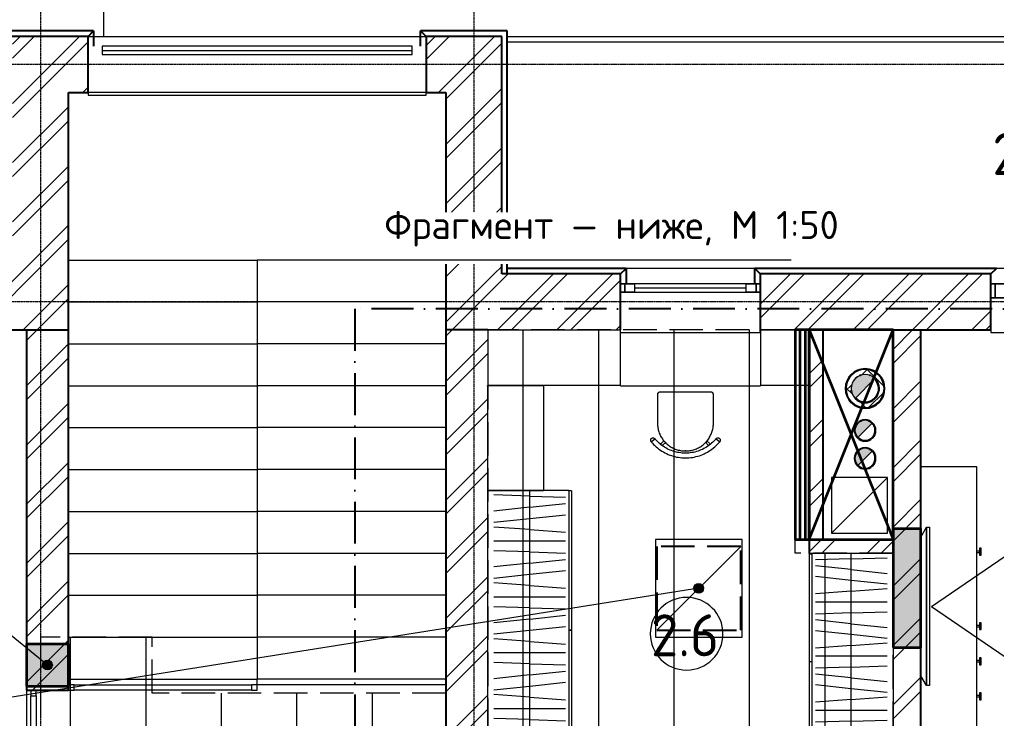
# Model space of a CAD drawing. Header units: millimetres. Extents: x -5016 to 63303, y -6019 to 98943.
# Drawn here: x 9350 to 16340, y 50818 to 55821 of the extents above; entities that cross this region are included whole.
import ezdxf
from ezdxf.enums import TextEntityAlignment as Align

# ---------------------------------------------------------------- set-up
doc = ezdxf.new("R2010")
doc.units = ezdxf.units.MM
for name, pattern in [('ОВ_ШП', [460, 300, -80, 0, -80]), ('ОВ_ШТРИХ', [330, 240, -90]), ('Осевая 12-2-2', [16, 12, -2, 0, -2])]:
    doc.linetypes.add(name, pattern=pattern)
for name, color, linetype, lineweight in [('A-AREA-IDEN', 8, 'Continuous', 13), ('A-COLS', 8, 'Continuous', 13), ('A-DETL-GENF', 9, 'Continuous', 13), ('A-FLOR', 9, 'Continuous', 13), ('A-GLAZ', 8, 'Continuous', 13), ('A-GLAZ-CWMG', 8, 'Continuous', 13), ('A-WALL', 8, 'Continuous', 13), ('A-WALL-PATT', 8, 'Continuous', 13), ('I-FURN', 9, 'Continuous', 13), ('M-EQPM', 9, 'Continuous', 13), ('S-GRID', 8, 'Continuous', 13), ('S-STRS', 9, 'Continuous', 13), ('АР_подложка', 8, 'Continuous', 13), ('ОВ_выноски', 7, 'Continuous', 18), ('ОВ_марки', 7, 'Continuous', 18), ('ТЗ_АР', 5, 'Continuous', 35), ('ТЗ_АР_зоны', 5, 'Continuous', 13), ('ТЗ_АР_марки', 7, 'Continuous', 18), ('ТЗ_контекст', 8, 'Continuous', 18)]:
    doc.layers.add(name, color=color, linetype=linetype, lineweight=lineweight)
doc.layers.add('A-DETL', color=9, linetype='Continuous', lineweight=13, true_color=0xc200a600)
doc.styles.add('GOST', font='isocpeur.ttf', dxfattribs={"width": 0.9})
doc.styles.add('GOST Common', font='GOST_Common.ttf', dxfattribs={"height": 300})
pattern_1 = [(45, (0, 0), (-212.132, 212.132), []), (45, (0, 100), (-212.132, 212.132), [])]

# ---------------------------------------------------------------- blocks, each defined once
blk = doc.blocks.new('INT 15 Тумба - INT 15 Тумба-1564459-Этаж 2 - Планировка')
at = {"layer": 'I-FURN'}
for p, q in [((-1000, 200), (-1000, -200)), ((1000, -200), (1000, 200)), ((-1000, -200), (1000, -200)), ((-648, -200), (-648, -221)), ((-645.5, -200), (-648, -200)), ((-647.8, -200), (-648, -200)), ((-638, -200), (-640.5, -200)), ((-638, -200), (-638.2, -200)), ((-638, -221), (-638, -200)), ((-397, -200), (-397, -221)), ((-394.5, -200), (-397, -200)), ((-396.8, -200), (-397, -200)), ((-387, -200), (-389.5, -200)), ((-387, -200), (-387.2, -200)), ((-387, -221), (-387, -200)), ((-146, -200), (-146, -221)), ((-143.5, -200), (-146, -200)), ((-145.8, -200), (-146, -200)), ((-136, -200), (-138.5, -200)), ((-136, -200), (-136.2, -200)), ((-136, -221), (-136, -200)), ((387, -200), (387, -221)), ((389.5, -200), (387, -200)), ((387.2, -200), (387, -200)), ((397, -200), (394.5, -200)), ((397, -200), (396.8, -200)), ((397, -221), (397, -200)), ((-618, -218), (-668, -218)), ((-668, -218), (-668, -230)), ((-668, -230), (-618, -230)), ((-618, -230), (-618, -218)), ((-367, -218), (-417, -218)), ((-417, -218), (-417, -230)), ((-417, -230), (-367, -230)), ((-367, -230), (-367, -218)), ((-116, -218), (-166, -218)), ((-166, -218), (-166, -230)), ((-166, -230), (-116, -230)), ((-116, -230), (-116, -218)), ((417, -218), (367, -218)), ((367, -218), (367, -230)), ((367, -230), (417, -230)), ((417, -230), (417, -218))]:
    blk.add_line(p, q, dxfattribs=at)
blk = doc.blocks.new('ТВ - Плоский экран1 - ТВ 60_ 3-1356783-Этаж 2 - Планировка')
at = {"layer": 'M-EQPM'}
for p, q in [((-570.5, 18.5), (-500.5, 58.5)), ((-570.5, -1.5), (-570.5, 18.5)), ((-570.5, 18.5), (562.6, 18.5)), ((562.6, 18.5), (-570.5, 18.5)), ((492.6, 58.5), (562.6, 18.5)), ((562.6, 18.5), (562.6, -1.5)), ((562.6, -1.5), (-570.5, -1.5)), ((-3.9, -16.5), (-441.8, -655.4)), ((-3.9, -16.5), (433.9, -655.4))]:
    blk.add_line(p, q, dxfattribs=at)
blk = doc.blocks.new('INT 18 Шкаф - INT 18 Шкаф-1564803-Этаж 2 - Планировка')
at = {"layer": 'A-DETL-GENF'}
for p, q in [((-960, 307), (-960, -207)), ((-880, 50), (-861.2, 307)), ((-827, 307), (-800, 50)), ((-720, 50), (-747, 307)), ((-640, 50), (-632.1, 307)), ((-560, 307), (-560, -207)), ((-480, 50), (-461.2, 307)), ((-427, 307), (-400, 50)), ((-320, 50), (-347, 307)), ((-240, 50), (-232.1, 307)), ((-160, 307), (-160, -207)), ((-80, 50), (-61.2, 307)), ((-27, 307), (0, 50)), ((80, 50), (53, 307)), ((160, 50), (167.9, 307)), ((240, 307), (240, -207)), ((320, 50), (338.8, 307)), ((373, 307), (400, 50)), ((480, 50), (453, 307)), ((560, 50), (567.9, 307)), ((640, 307), (640, -207)), ((720, 50), (738.8, 307)), ((773, 307), (800, 50)), ((880, 50), (853, 307)), ((960, 50), (967.9, 307)), ((-1000, 50), (-600, 50)), ((-880, 50), (-898.8, -207)), ((-800, 50), (-773, -207)), ((-720, 50), (-693, -207)), ((-640, 50), (-647.9, -207)), ((-600, 50), (-200, 50)), ((-480, 50), (-498.8, -207)), ((-400, 50), (-373, -207)), ((-320, 50), (-293, -207)), ((-240, 50), (-247.9, -207)), ((-200, 50), (200, 50)), ((-80, 50), (-98.8, -207)), ((0, 50), (27, -207)), ((80, 50), (107, -207)), ((160, 50), (152.1, -207)), ((200, 50), (600, 50)), ((320, 50), (301.2, -207)), ((400, 50), (427, -207)), ((480, 50), (507, -207)), ((560, 50), (552.1, -207)), ((600, 50), (1000, 50)), ((720, 50), (701.2, -207)), ((800, 50), (827, -207)), ((880, 50), (907, -207)), ((960, 50), (952.1, -207))]:
    blk.add_line(p, q, dxfattribs=at)
at = {"layer": 'I-FURN'}
for p, q in [((-1000, 350), (1000, 350)), ((-1000, 350), (-1000, -230)), ((1000, -230), (1000, 350)), ((1000, -230), (-1000, -230)), ((-998.5, -232), (-0.8, -232)), ((-998.5, -232), (-998.5, -250)), ((-0.8, -250), (-998.5, -250)), ((-0.8, -250), (-0.8, -232)), ((0.8, -232), (998.5, -232)), ((0.8, -232), (0.8, -250)), ((998.5, -250), (0.8, -250)), ((998.5, -250), (998.5, -232))]:
    blk.add_line(p, q, dxfattribs=at)
blk = doc.blocks.new('INT 20 Окно раздвижное 3ст - INT 20 Окно раздвижное 3ст 3000-3000-1568856-Этаж 2 - Планировка')
at = {"layer": 'A-GLAZ'}
for p, q in [((1460, 240), (-1460, 240)), ((-1500, 130), (-1400, 130)), ((-1470, 130), (-1500, 130)), ((-1470, 30), (-1470, 130)), ((-1400, 130), (-1470, 130)), ((-1470, 130), (-1470, 30)), ((-1400, 130), (-1470, 130)), ((-1470, 130), (-1470, 30)), ((-1330, 130), (-1400, 130)), ((-1400, 130), (-1400, 96.7)), ((-1400, 96.7), (-1330, 96.7)), ((-1400, 30), (-1400, 96.7)), ((-1330, 96.7), (-1330, 130)), ((-490, 130), (-1330, 130)), ((-1330, 130), (-1330, 96.7)), ((-1330, 113.3), (-490, 113.3)), ((-1330, 96.7), (-490, 96.7)), ((-420, 130), (-490, 130)), ((-490, 130), (-490, 96.7)), ((-490, 96.7), (-490, 130)), ((-420, 96.7), (-490, 96.7)), ((-490, 96.7), (-490, 63.3)), ((-490, 96.7), (-420, 96.7)), ((-420, 96.7), (-420, 130)), ((-420, 130), (1500, 130)), ((1470, 130), (-420, 130)), ((-420, 63.3), (-420, 96.7)), ((420, 96.7), (-420, 96.7)), ((-420, 96.7), (-420, 63.3)), ((-420, 80), (420, 80)), ((490, 96.7), (420, 96.7)), ((420, 96.7), (420, 63.3)), ((420, 63.3), (420, 96.7)), ((490, 63.3), (490, 96.7)), ((1400, 130), (1400, 63.3)), ((1470, 130), (1400, 130)), ((1500, 130), (1470, 130)), ((1470, 130), (1470, 30)), ((1470, 30), (1470, 130)), ((1470, 30), (1470, 130)), ((-1500, 30), (-1470, 30)), ((420, 30), (-1500, 30)), ((-1470, 30), (420, 30)), ((-1470, 30), (-1400, 30)), ((-490, 63.3), (-420, 63.3)), ((-420, 63.3), (420, 63.3)), ((420, 63.3), (490, 63.3)), ((490, 63.3), (420, 63.3)), ((420, 63.3), (420, 30)), ((420, 30), (490, 30)), ((490, 30), (490, 63.3)), ((1330, 63.3), (490, 63.3)), ((490, 63.3), (490, 30)), ((490, 46.7), (1330, 46.7)), ((490, 30), (1330, 30)), ((1400, 63.3), (1330, 63.3)), ((1330, 63.3), (1330, 30)), ((1330, 30), (1330, 63.3)), ((1330, 30), (1400, 30)), ((1400, 30), (1400, 63.3)), ((1500, 30), (1400, 30)), ((1400, 30), (1470, 30)), ((1400, 30), (1470, 30)), ((1470, 30), (1500, 30)), ((-1500, -200), (-1500, -220)), ((1500, -220), (1500, -200)), ((-1500, -220), (1500, -220)), ((850, -240), (880, -210)), ((850, -240), (880, -270)), ((850, -240), (970, -240))]:
    blk.add_line(p, q, dxfattribs=at)
blk = doc.blocks.new('Прямоугольный импост - Прямоугольный импост чёрный-1565337-Этаж 2 - Планировка')
at = {"layer": 'A-GLAZ-CWMG'}
for p, q in [((11598.2, 15652.6), (11638.2, 15652.6)), ((11598.2, 12612.6), (11598.2, 15652.6)), ((11638.2, 15652.6), (11638.2, 12612.6)), ((11638.2, 12612.6), (11598.2, 12612.6))]:
    blk.add_line(p, q, dxfattribs=at)
blk = doc.blocks.new('Прямоугольный импост - Прямоугольный импост чёрный-V5-Этаж 2 - Планировка')
at = {"layer": 'A-GLAZ-CWMG'}
for p, q in [((0, 20), (-40, 20)), ((-40, 20), (-40, -20)), ((-40, -20), (0, -20))]:
    blk.add_line(p, q, dxfattribs=at)
blk = doc.blocks.new('Прямоугольный импост - Прямоугольный импост чёрный-1565356-Этаж 2 - Планировка')
at = {"layer": 'A-GLAZ-CWMG'}
for p, q in [((11908.2, 15692.6), (11908.2, 15732.6)), ((11908.2, 15732.6), (13178.2, 15732.6)), ((13178.2, 15732.6), (13178.2, 15692.6)), ((13178.2, 15692.6), (11908.2, 15692.6))]:
    blk.add_line(p, q, dxfattribs=at)
blk = doc.blocks.new('Прямоугольный импост - Прямоугольный импост чёрный-1565358-Этаж 2 - Планировка')
at = {"layer": 'A-GLAZ-CWMG'}
for p, q in [((-40, -20), (-40, 20)), ((-40, 20), (0, 20)), ((0, 20), (0, -20)), ((0, -20), (-40, -20))]:
    blk.add_line(p, q, dxfattribs=at)
blk = doc.blocks.new('Прямоугольный импост - Прямоугольный импост чёрный-1565359-Этаж 2 - Планировка')
at = {"layer": 'A-GLAZ-CWMG'}
for p, q in [((0, 20), (-40, 20)), ((-40, 20), (-40, -20)), ((-40, -20), (0, -20))]:
    blk.add_line(p, q, dxfattribs=at)
blk = doc.blocks.new('INT 20 Окно Прямоугольник 1ст - Ок-лестница 2420мм-1568873-Этаж 2 - Планировка')
at = {"layer": 'A-GLAZ'}
for p, q in [((-1210, -200), (-1210, -220)), ((1210, -220), (1210, -200)), ((-1210, -220), (1210, -220))]:
    blk.add_line(p, q, dxfattribs=at)
blk = doc.blocks.new('INT 20 Откосы окон снаружи Прямоугольник - INT 20 Откосы окон снаружи Прямоугольник-1566588-Этаж 2 - Планировка')
at = {"layer": 'A-WALL', "lineweight": 25}
for p, q in [((-1186.7, 30), (-1186.7, -80)), ((1153.3, -80), (1153.3, 30))]:
    blk.add_line(p, q, dxfattribs=at)
blk = doc.blocks.new('INT 20 Стекло - Стекло-1566589-Этаж 2 - Планировка')
at = {"layer": 'A-GLAZ'}
for p, q in [((1820, 30), (-400, 30)), ((-400, 30), (-400, -30)), ((-400, 0), (1820, 0)), ((1820, -30), (1820, 30)), ((-400, -30), (1820, -30))]:
    blk.add_line(p, q, dxfattribs=at)
blk = doc.blocks.new('Прямоугольный импост - Прямоугольный импост чёрный-1565390-Этаж 2 - Планировка')
at = {"layer": 'A-GLAZ-CWMG'}
for p, q in [((15008.2, 20372.6), (21088.2, 20372.6)), ((21088.2, 20372.6), (21088.2, 20332.6)), ((21088.2, 20332.6), (15008.2, 20332.6))]:
    blk.add_line(p, q, dxfattribs=at)
blk = doc.blocks.new('INT 20 Окно Прямоугольник 1ст - INT 20 Окно Прямоугольник 1ст 1000-3000h остекление-V7-Этаж 2 - Планировка')
at = {"layer": 'A-GLAZ'}
for p, q in [((460, 240), (-460, 240)), ((-500, 130), (-400, 130)), ((-470, 130), (-500, 130)), ((-500, 70), (-470, 70)), ((-400, 70), (-500, 70)), ((-470, 70), (-470, 130)), ((-400, 130), (-470, 130)), ((-470, 130), (-470, 70)), ((-470, 70), (-400, 70)), ((400, 130), (500, 130)), ((470, 130), (400, 130)), ((500, 70), (400, 70)), ((400, 70), (470, 70)), ((500, 130), (470, 130)), ((470, 130), (470, 70)), ((470, 70), (470, 130)), ((470, 70), (500, 70)), ((500, -220), (500, -200)), ((-500, -220), (500, -220))]:
    blk.add_line(p, q, dxfattribs=at)
blk = doc.blocks.new('INT 20 Откосы окон снаружи Прямоугольник - INT 20 Откосы окон снаружи Прямоугольник-1566574-Этаж 2 - Планировка')
at = {"layer": 'A-WALL', "lineweight": 25}
for p, q in [((-476.7, 30), (-476.7, -80)), ((443.3, -80), (443.3, 30))]:
    blk.add_line(p, q, dxfattribs=at)
blk = doc.blocks.new('INT 20 Стекло - Стекло-1566582-Этаж 2 - Планировка')
at = {"layer": 'A-GLAZ'}
for p, q in [((400, 30), (-400, 30)), ((-400, 30), (-400, -30)), ((-400, 0), (400, 0)), ((400, -30), (400, 30)), ((-400, -30), (400, -30))]:
    blk.add_line(p, q, dxfattribs=at)
blk = doc.blocks.new('INT 18 Шкаф-ящики - INT 18 Шкаф-ящики-1565588-Этаж 2 - Планировка')
at = {"layer": 'I-FURN'}
for p, q in [((500.75, 320), (-500.75, 320)), ((-500.75, 320), (-500.75, 318)), ((500.75, 318), (500.75, 320))]:
    blk.add_line(p, q, dxfattribs=at)
blk = doc.blocks.new('INT Стул Delo Нра - INT Стул Delo Нра-V12-Этаж 2 - Планировка')
at = {"layer": 'I-FURN'}
for p, q in [((-178.4, 147.6), (-154, 122.9)), ((-143.3, 133.4), (-165.6, 156.1)), ((2, 195), (-2, 195)), ((-2, 195), (2, 195)), ((165.6, 156.1), (143.4, 133.5)), ((154.2, 123.1), (178.4, 147.6)), ((-218.7, 107.5), (-245, 129)), ((245, 129), (218.7, 107.5)), ((-200, -3), (-200, -210)), ((200, -210), (200, -3)), ((-185, -225), (185, -225))]:
    blk.add_line(p, q, dxfattribs=at)
at = {"layer": 'I-FURN', "flags": 128}
for points in [[(0, 245), (-12.7, 244.7), (-25.3, 244), (-37.9, 242.7), (-50.5, 241), (-62.9, 238.7), (-75.3, 235.9), (-87.5, 232.7), (-99.6, 228.9), (-111.6, 224.7), (-123.3, 220), (-134.9, 214.8), (-146.3, 209.2), (-157.4, 203.1), (-168.2, 196.6), (-178.8, 189.7), (-189.1, 182.3), (-199.2, 174.6), (-200, 173.9)], [(-178.5, 147.5), (-169.6, 154.5), (-160.4, 161.1), (-151, 167.3), (-141.3, 173.1), (-131.4, 178.6), (-121.3, 183.7), (-111, 188.3), (-100.5, 192.5), (-89.9, 196.3), (-79.1, 199.7), (-68.1, 202.7), (-57.1, 205.2), (-46, 207.2), (-34.8, 208.8), (-23.6, 210), (-12.3, 210.7), (-1, 211), (0, 211)], [(200, 173.9), (190, 181.7), (179.7, 189.1), (169.2, 196), (158.3, 202.6), (147.2, 208.7), (135.9, 214.4), (124.3, 219.6), (112.6, 224.3), (100.7, 228.6), (88.6, 232.4), (76.3, 235.7), (64, 238.5), (51.5, 240.8), (39, 242.6), (26.4, 243.9), (13.8, 244.7), (1.1, 245), (0, 245)], [(0, 211), (11.3, 210.8), (22.6, 210.1), (33.8, 209), (45, 207.4), (56.2, 205.4), (67.2, 202.9), (78.1, 200), (88.9, 196.6), (99.6, 192.9), (110.1, 188.7), (120.4, 184.1), (130.6, 179.1), (140.5, 173.6), (150.2, 167.8), (159.6, 161.6), (168.8, 155), (177.8, 148.1), (178.5, 147.5)], [(-200, 173.9), (-209.7, 165.7), (-219, 157.1), (-228, 148.2), (-236.6, 138.9), (-244.8, 129.2), (-245, 129)], [(-218.7, 107.5), (-211.4, 116.1), (-203.7, 124.4), (-195.7, 132.3), (-187.4, 140), (-178.7, 147.3), (-178.5, 147.5)], [(-2, 195), (-9.9, 194.8), (-17.8, 194.4), (-25.7, 193.6), (-33.5, 192.5), (-41.3, 191.1), (-49.1, 189.3), (-56.7, 187.3), (-64.3, 184.9), (-71.8, 182.3), (-79.1, 179.4), (-86.3, 176.1), (-93.4, 172.6), (-100.4, 168.8), (-107.2, 164.8), (-113.8, 160.4), (-120.2, 155.8), (-126.5, 151), (-132.6, 145.9), (-138.4, 140.5), (-144, 134.9), (-149.4, 129.2), (-154.6, 123.2), (-159.5, 117), (-164.2, 110.6), (-168.6, 104), (-172.8, 97.2), (-176.6, 90.3), (-180.2, 83.3), (-183.5, 76.1), (-186.5, 68.7), (-189.3, 61.3), (-191.7, 53.8), (-193.8, 46.1), (-195.6, 38.4), (-197.1, 30.7), (-198.3, 22.8), (-199.2, 15), (-199.7, 7.1), (-200, -0.9), (-200, -3)], [(200, -3), (199.8, 4.9), (199.4, 12.8), (198.6, 20.7), (197.5, 28.5), (196.1, 36.3), (194.3, 44.1), (192.3, 51.7), (189.9, 59.3), (187.3, 66.8), (184.4, 74.1), (181.1, 81.3), (177.6, 88.4), (173.8, 95.4), (169.8, 102.2), (165.4, 108.8), (160.8, 115.2), (156, 121.5), (150.9, 127.6), (145.5, 133.4), (139.9, 139), (134.2, 144.4), (128.2, 149.6), (122, 154.5), (115.6, 159.2), (109, 163.6), (102.2, 167.8), (95.3, 171.6), (88.3, 175.2), (81.1, 178.5), (73.7, 181.5), (66.3, 184.3), (58.8, 186.7), (51.1, 188.8), (43.4, 190.6), (35.7, 192.1), (27.8, 193.3), (20, 194.2), (12.1, 194.7), (4.1, 195), (2, 195)], [(178.5, 147.5), (187.2, 140.2), (195.5, 132.5), (203.5, 124.6), (211.2, 116.3), (218.5, 107.7), (218.7, 107.5)], [(245, 129), (236.8, 138.6), (228.2, 147.9), (219.2, 156.9), (209.9, 165.5), (200.2, 173.7), (200, 173.9)], [(-218.7, 107.5), (-219.1, 106.9), (-219.6, 106.4), (-220.1, 106), (-220.6, 105.5), (-221.1, 105.1), (-221.6, 104.6), (-222.2, 104.2), (-222.8, 103.9), (-223.3, 103.5), (-223.9, 103.2), (-224.5, 102.9), (-225.2, 102.6), (-225.8, 102.3), (-226.4, 102.1), (-227.1, 101.9), (-227.7, 101.7), (-228.4, 101.6), (-229.1, 101.5), (-229.7, 101.4), (-230.4, 101.3), (-231.1, 101.2), (-231.8, 101.2), (-232.5, 101.2), (-233.1, 101.3), (-233.8, 101.3), (-234.5, 101.4), (-235.2, 101.6), (-235.8, 101.7), (-236.5, 101.9), (-237.1, 102.1), (-237.8, 102.3), (-238.4, 102.5), (-239, 102.8), (-239.6, 103.1), (-240.2, 103.4), (-240.8, 103.8), (-241.4, 104.2), (-241.9, 104.5), (-242.5, 105), (-243, 105.4), (-243.5, 105.9), (-244, 106.3), (-244.5, 106.8), (-244.9, 107.3), (-245.3, 107.9), (-245.7, 108.4), (-246.1, 109), (-246.5, 109.6), (-246.8, 110.1), (-247.1, 110.8), (-247.4, 111.4), (-247.7, 112), (-247.9, 112.6), (-248.1, 113.3), (-248.3, 113.9), (-248.5, 114.6), (-248.6, 115.3), (-248.7, 115.9), (-248.8, 116.6), (-248.8, 117.3), (-248.8, 118), (-248.8, 118.6), (-248.8, 119.3), (-248.8, 120), (-248.7, 120.7), (-248.6, 121.4), (-248.4, 122), (-248.3, 122.7), (-248.1, 123.3), (-247.8, 124), (-247.6, 124.6), (-247.3, 125.2), (-247, 125.8), (-246.7, 126.4), (-246.4, 127), (-246, 127.6), (-245.6, 128.2), (-245.2, 128.7), (-245, 129)], [(245, 129), (245.4, 128.5), (245.8, 127.9), (246.2, 127.3), (246.5, 126.8), (246.9, 126.2), (247.2, 125.6), (247.5, 124.9), (247.7, 124.3), (248, 123.7), (248.2, 123), (248.3, 122.4), (248.5, 121.7), (248.6, 121), (248.7, 120.4), (248.8, 119.7), (248.8, 119), (248.8, 118.3), (248.8, 117.7), (248.8, 117), (248.7, 116.3), (248.6, 115.6), (248.5, 115), (248.4, 114.3), (248.2, 113.6), (248, 113), (247.8, 112.3), (247.6, 111.7), (247.3, 111.1), (247, 110.5), (246.7, 109.9), (246.3, 109.3), (245.9, 108.7), (245.6, 108.2), (245.1, 107.6), (244.7, 107.1), (244.2, 106.6), (243.8, 106.1), (243.3, 105.6), (242.8, 105.2), (242.2, 104.8), (241.7, 104.4), (241.1, 104), (240.5, 103.6), (240, 103.3), (239.4, 103), (238.7, 102.7), (238.1, 102.4), (237.5, 102.2), (236.8, 102), (236.2, 101.8), (235.5, 101.6), (234.8, 101.5), (234.2, 101.4), (233.5, 101.3), (232.8, 101.3), (232.1, 101.2), (231.5, 101.2), (230.8, 101.3), (230.1, 101.3), (229.4, 101.4), (228.8, 101.5), (228.1, 101.6), (227.4, 101.8), (226.8, 102), (226.1, 102.2), (225.5, 102.5), (224.9, 102.7), (224.3, 103), (223.7, 103.3), (223.1, 103.7), (222.5, 104), (221.9, 104.4), (221.4, 104.8), (220.9, 105.3), (220.4, 105.7), (219.9, 106.2), (219.4, 106.7), (218.9, 107.2), (218.7, 107.5)], [(-200, -210), (-200, -210.6), (-200, -211.2), (-199.9, -211.8), (-199.8, -212.4), (-199.7, -213), (-199.6, -213.6), (-199.4, -214.1), (-199.2, -214.7), (-199, -215.3), (-198.8, -215.8), (-198.6, -216.4), (-198.3, -216.9), (-198, -217.5), (-197.7, -218), (-197.4, -218.5), (-197, -219), (-196.7, -219.4), (-196.3, -219.9), (-195.9, -220.3), (-195.5, -220.8), (-195, -221.2), (-194.6, -221.6), (-194.1, -221.9), (-193.6, -222.3), (-193.1, -222.6), (-192.6, -222.9), (-192.1, -223.2), (-191.5, -223.5), (-191, -223.8), (-190.4, -224), (-189.9, -224.2), (-189.3, -224.4), (-188.7, -224.5), (-188.1, -224.7), (-187.5, -224.8), (-187, -224.9), (-186.4, -224.9), (-185.8, -225), (-185.2, -225), (-185, -225)], [(185, -225), (185.6, -225), (186.2, -225), (186.8, -224.9), (187.4, -224.8), (188, -224.7), (188.6, -224.6), (189.1, -224.4), (189.7, -224.2), (190.3, -224), (190.8, -223.8), (191.4, -223.6), (191.9, -223.3), (192.5, -223), (193, -222.7), (193.5, -222.4), (194, -222), (194.4, -221.7), (194.9, -221.3), (195.3, -220.9), (195.8, -220.5), (196.2, -220), (196.6, -219.6), (196.9, -219.1), (197.3, -218.6), (197.6, -218.1), (197.9, -217.6), (198.2, -217.1), (198.5, -216.5), (198.8, -216), (199, -215.4), (199.2, -214.9), (199.4, -214.3), (199.5, -213.7), (199.7, -213.1), (199.8, -212.5), (199.9, -212), (199.9, -211.4), (200, -210.8), (200, -210.2), (200, -210)]]:
    blk.add_lwpolyline(points, dxfattribs=at)
at = {"layer": 'I-FURN'}
for centre, radius, start, end in [((-2, -3), 198, 90, 92.15371), ((2, -3), 198, 87.84629, 90), ((2, -3), 198, 45, 48.35503), ((-2, -3), 198, 135, 138.35503), ((-2, -3), 198, 177.84629, 180), ((2, -3), 198, 0, 2.15371), ((-185, -210), 15, 180, 270), ((-185, -210), 15, 180, 270), ((-185, -210), 15, 210, 240), ((185, -210), 15, 270, 0), ((185, -210), 15, 270, 360), ((185, -210), 15, 300, 330)]:
    blk.add_arc(centre, radius, start, end, dxfattribs=at)
blk = doc.blocks.new('INT 18 Шкаф - INT 18 Шкаф-1566147-Этаж 2 - Планировка')
at = {"layer": 'I-FURN'}
for p, q in [((-475, 350), (475, 350)), ((-475, 350), (-475, -48)), ((475, -48), (475, 350)), ((475, -48), (-475, -48))]:
    blk.add_line(p, q, dxfattribs=at)
blk = doc.blocks.new('INT 18 Шкаф - INT 18 Шкаф-1609325-Этаж 2 - Планировка')
at = {"layer": 'I-FURN'}
for p, q in [((-174.25, 48), (-174.25, -350)), ((-174.25, 48), (174.25, 48)), ((174.25, -350), (174.25, 48)), ((174.25, -350), (-174.25, -350))]:
    blk.add_line(p, q, dxfattribs=at)
blk = doc.blocks.new('INT 18 Шкаф - INT 18 Шкаф-1566207-Этаж 2 - Планировка')
at = {"layer": 'I-FURN'}
for p, q in [((-375, 48), (-375, -350)), ((-375, 48), (375, 48)), ((375, -350), (375, 48)), ((375, -350), (-375, -350))]:
    blk.add_line(p, q, dxfattribs=at)
blk = doc.blocks.new('INT 18 Шкаф - INT 18 Шкаф-1610279-Этаж 2 - Планировка')
at = {"layer": 'A-DETL-GENF'}
for p, q in [((-736.3, -307), (-736.3, 207)), ((-658.8, -50), (-677.6, 207)), ((-581.3, -50), (-554.3, 207)), ((-503.8, -50), (-476.8, 207)), ((-426.3, -50), (-434.1, 207)), ((-348.8, -307), (-348.8, 207)), ((-271.3, -50), (-290.1, 207)), ((-193.8, -50), (-166.8, 207)), ((-116.3, -50), (-89.2, 207)), ((-38.8, -50), (-46.6, 207)), ((38.8, -307), (38.8, 207)), ((116.3, -50), (97.4, 207)), ((193.8, -50), (220.8, 207)), ((271.3, -50), (298.3, 207)), ((348.8, -50), (340.9, 207)), ((426.3, -307), (426.3, 207)), ((503.8, -50), (484.9, 207)), ((581.3, -50), (608.3, 207)), ((658.8, -50), (685.8, 207)), ((736.3, -50), (728.4, 207)), ((-775, -50), (-387.5, -50)), ((-658.8, -50), (-639.9, -307)), ((-608.3, -307), (-581.3, -50)), ((-503.8, -50), (-530.8, -307)), ((-426.3, -50), (-418.4, -307)), ((-387.5, -50), (0, -50)), ((-271.3, -50), (-252.4, -307)), ((-220.8, -307), (-193.8, -50)), ((-116.3, -50), (-143.3, -307)), ((-38.8, -50), (-30.9, -307)), ((0, -50), (387.5, -50)), ((116.3, -50), (135.1, -307)), ((166.8, -307), (193.8, -50)), ((271.3, -50), (244.3, -307)), ((348.8, -50), (356.6, -307)), ((387.5, -50), (775, -50)), ((503.8, -50), (522.6, -307)), ((554.3, -307), (581.3, -50)), ((658.8, -50), (631.8, -307)), ((736.3, -50), (744.1, -307))]:
    blk.add_line(p, q, dxfattribs=at)
at = {"layer": 'I-FURN'}
for p, q in [((-775, 230), (-775, -350)), ((-775, 230), (775, 230)), ((-773.5, 250), (-0.8, 250)), ((-773.5, 250), (-773.5, 232)), ((-0.8, 232), (-773.5, 232)), ((-0.8, 232), (-0.8, 250)), ((0.8, 250), (773.5, 250)), ((0.8, 250), (0.8, 232)), ((773.5, 232), (0.8, 232)), ((773.5, 232), (773.5, 250)), ((775, -350), (775, 230)), ((775, -350), (-775, -350))]:
    blk.add_line(p, q, dxfattribs=at)
blk = doc.blocks.new('INT Марка помещения - Номер помещения _ Площадь _ Имя-1615504-Этаж 2 - Планировка')
at = {"layer": 'A-AREA-IDEN'}
for start, end in [(360, 180), (180, 360)]:
    blk.add_arc((0, 0), 2.6, start, end, dxfattribs=at)
blk = doc.blocks.new('АР_plan2')
at = {"layer": 'A-COLS'}
h = blk.add_hatch(dxfattribs=at)
h.set_pattern_fill('FP_4', color=256, style=0, pattern_type=2)
h.set_pattern_definition([(45, (0, 0), (-141.4214, 141.4214), []), (135, (0, 0), (-141.4214, -141.4214), [])])
h.paths.add_polyline_path([(17568.2, 17714.6), (17607.1, 17720.2), (17642.8, 17736.6), (17672.5, 17762.3), (17693.7, 17795.3), (17704.8, 17834.9), (17704.8, 17872.3), (17693.7, 17910), (17672.5, 17943), (17642.8, 17968.7), (17607.1, 17985.1), (17568.2, 17990.6), (17529.3, 17985.1), (17492.2, 17967.5), (17463.9, 17943), (17442.7, 17910), (17431.6, 17872.3), (17431.6, 17833), (17442.7, 17795.3), (17463.9, 17762.3), (17493.6, 17736.6), (17529.3, 17720.2), (17554.5, 17716.6)])
h.paths.add_polyline_path([(17568.2, 17752.6), (17534, 17758.7), (17503.9, 17776), (17481.6, 17802.6), (17471.6, 17826.8), (17468.2, 17852.6), (17471.6, 17878.5), (17481.6, 17902.6), (17497.5, 17923.4), (17518.2, 17939.2), (17542.3, 17949.2), (17568.2, 17952.6), (17594.1, 17949.2), (17618.2, 17939.2), (17638.1, 17922.5), (17654.8, 17902.6), (17666.7, 17870), (17666.5, 17834.9), (17654.8, 17802.6), (17632.5, 17776), (17602.4, 17758.7)])
at = {"layer": 'A-DETL-GENF'}
for points in [[(17497.5, 17781.9), (17638.9, 17923.4), (17618.2, 17939.2), (17594.1, 17949.2), (17568.2, 17952.6), (17542.3, 17949.2), (17518.2, 17939.2), (17497.5, 17923.4), (17481.6, 17902.6), (17471.6, 17878.5), (17468.2, 17852.6), (17471.6, 17826.8), (17481.6, 17802.6)], [(17516.6, 17501), (17619.8, 17604.3), (17604.7, 17615.9), (17587.1, 17623.2), (17568.2, 17625.6), (17549.3, 17623.2), (17531.7, 17615.9), (17516.6, 17604.3), (17505, 17589.1), (17497.4, 17569.7), (17495.2, 17552.6), (17497.7, 17533.7), (17505, 17516.1)], [(17516.6, 17301), (17619.8, 17404.3), (17604.7, 17415.9), (17587.1, 17423.2), (17568.2, 17425.6), (17549.3, 17423.2), (17531.7, 17415.9), (17516.6, 17404.3), (17505, 17389.1), (17497.7, 17371.5), (17495.2, 17352.6), (17497.7, 17333.7), (17505, 17316.1), (17513.9, 17304.5)]]:
    blk.add_hatch(color=256, dxfattribs=at).paths.add_polyline_path(points)
at = {"layer": 'A-WALL-PATT', "lineweight": 9}
h = blk.add_hatch(dxfattribs=at)
h.set_pattern_fill('FP_1', color=256, style=0, pattern_type=2)
h.set_pattern_definition(pattern_1)
h.paths.add_polyline_path([(11868.2, 18672.6), (11868.2, 20372.6), (11468.2, 20372.6), (11468.2, 18672.6)])
h = blk.add_hatch(dxfattribs=at)
h.set_pattern_fill('FP_1', color=256, style=0, pattern_type=2)
h.set_pattern_definition(pattern_1)
h.paths.add_polyline_path([(14568.2, 19972.6), (14968.2, 19972.6), (14968.2, 20372.6), (14428.2, 20372.6), (14428.2, 19972.6)])
h.paths.add_polyline_path([(12008.2, 19972.6), (12008.2, 20372.6), (11868.2, 20372.6), (11868.2, 19972.6)])
h = blk.add_hatch(dxfattribs=at)
h.set_pattern_fill('FP_1', color=256, style=0, pattern_type=2)
h.set_pattern_definition(pattern_1)
h.paths.add_polyline_path([(14568.2, 18672.6), (14968.2, 18672.6), (14968.2, 19972.6), (14568.2, 19972.6), (14568.2, 19160.9)])
h = blk.add_hatch(dxfattribs=at)
h.set_pattern_fill('FP_1', color=256, style=0, pattern_type=2)
h.set_pattern_definition(pattern_1)
h.paths.add_polyline_path([(11568.2, 18272.6), (11868.2, 18272.6), (11868.2, 18672.6), (9918.2, 18672.6), (9918.2, 18272.6), (10875.4, 18272.6)])
h.paths.add_polyline_path([(3654.8, 18272.6), (3918.2, 18272.6), (3918.2, 18672.6), (1968.2, 18672.6), (1968.2, 18272.6), (2368.2, 18272.6)])
h = blk.add_hatch(dxfattribs=at)
h.set_pattern_fill('FP_1', color=256, style=0, pattern_type=2)
h.set_pattern_definition(pattern_1)
h.paths.add_polyline_path([(21468.2, 18272.6), (21968.2, 18272.6), (21968.2, 18672.6), (21468.2, 18672.6)])
h.paths.add_polyline_path([(18096, 18272.6), (18468.2, 18272.6), (18468.2, 18672.6), (16818.2, 18672.6), (16818.2, 18272.6), (17373.9, 18272.6)])
h.paths.add_polyline_path([(15818.2, 18272.6), (15818.2, 18672.6), (14568.2, 18672.6), (14568.2, 18272.6), (15207.8, 18272.6)])
h = blk.add_hatch(dxfattribs=at)
h.set_pattern_fill('FP_1', color=256, style=0, pattern_type=2)
h.set_pattern_definition(pattern_1)
h.paths.add_polyline_path([(11868.2, 15692.6), (11868.2, 18272.6), (11568.2, 18272.6), (11568.2, 15692.6)])
h = blk.add_hatch(dxfattribs=at)
h.set_pattern_fill('FP_1', color=256, style=0, pattern_type=2)
h.set_pattern_definition(pattern_1)
h.paths.add_polyline_path([(14568.2, 11122.6), (14868.2, 11122.6), (14868.2, 11822.6), (14568.2, 11822.6), (14568.2, 11204.9)])
h.paths.add_polyline_path([(14568.2, 12622.6), (14868.2, 12622.6), (14868.2, 14222.6), (14568.2, 14222.6), (14568.2, 12796.1)])
h.paths.add_polyline_path([(14868.2, 15122.6), (14868.2, 18272.6), (14568.2, 18272.6), (14568.2, 15122.6)])
h = blk.add_hatch(dxfattribs=at)
h.set_pattern_fill('FP_1', color=256, style=0, pattern_type=2)
h.set_pattern_definition(pattern_1)
h.paths.add_polyline_path([(17168.2, 16772.6), (17268.2, 16772.6), (17268.2, 18272.6), (17168.2, 18272.6), (17168.2, 17039.3)])
h = blk.add_hatch(dxfattribs=at)
h.set_pattern_fill('FP_1', color=256, style=0, pattern_type=2)
h.set_pattern_definition(pattern_1)
h.paths.add_polyline_path([(17968.2, 13722.6), (17968.2, 14222.6), (17768.2, 14222.6), (17768.2, 13722.6)])
h.paths.add_polyline_path([(17968.2, 15122.6), (17968.2, 18272.6), (17768.2, 18272.6), (17768.2, 16672.6), (17769.7, 16672.6), (17769.7, 15122.6)])
h = blk.add_hatch(dxfattribs=at)
h.set_pattern_fill('FP_1', color=256, style=0, pattern_type=2)
h.set_pattern_definition(pattern_1)
h.paths.add_polyline_path([(17768.2, 16672.6), (17768.2, 16772.6), (17168.2, 16772.6), (17168.2, 16672.6), (17189.7, 16672.6)])
at = {"layer": 'A-COLS', "lineweight": 25}
for centre, radius, start, end in [((17568.2, 17852.6), 140, 90, 270), ((17568.2, 17852.6), 138, 90, 270), ((17568.2, 17852.6), 138, 90, 270), ((17568.2, 17852.6), 140, 270, 90), ((17568.2, 17852.6), 138, 270, 90), ((17568.2, 17852.6), 138, 270, 90), ((17568.2, 17852.6), 100, 126.64542, 132.02301), ((17568.2, 17852.6), 100, 126.64542, 132.02301), ((17568.2, 17852.6), 100, 107.97699, 113.35458), ((17568.2, 17852.6), 100, 107.97699, 113.35458), ((17568.2, 17852.6), 100, 270, 44.96173), ((17568.2, 17852.6), 100, 270, 44.96173), ((17568.2, 17852.6), 98, 270, 44.96173), ((17568.2, 17852.6), 100, 66.64542, 72.02301), ((17568.2, 17852.6), 100, 66.64542, 72.02301), ((17568.2, 17852.6), 100, 47.97699, 53.35458), ((17568.2, 17852.6), 100, 47.97699, 53.35458), ((17568.2, 17852.6), 100, 167.97699, 173.35458), ((17568.2, 17852.6), 100, 167.97699, 173.35458), ((17568.2, 17852.6), 100, 186.64542, 192.02301), ((17568.2, 17852.6), 100, 186.64542, 192.02301), ((17568.2, 17852.6), 100, 224.96173, 270), ((17568.2, 17852.6), 100, 224.96173, 270), ((17568.2, 17852.6), 98, 224.96173, 270), ((17568.2, 17552.6), 75, 90, 270), ((17568.2, 17552.6), 73, 109.97124, 115.02876), ((17568.2, 17552.6), 75, 270, 90), ((17568.2, 17552.6), 73, 64.97124, 70.02876), ((17568.2, 17552.6), 73, 154.97124, 160.02876), ((17568.2, 17552.6), 73, 270, 45), ((17568.2, 17552.6), 73, 199.97124, 205.02876), ((17568.2, 17552.6), 73, 225, 270), ((17568.2, 17352.6), 75, 90, 270), ((17568.2, 17352.6), 73, 109.97124, 115.02876), ((17568.2, 17352.6), 75, 270, 90), ((17568.2, 17352.6), 73, 64.97124, 70.02876), ((17568.2, 17352.6), 73, 154.97124, 160.02876), ((17568.2, 17352.6), 73, 270, 45), ((17568.2, 17352.6), 73, 199.97124, 205.02876), ((17568.2, 17352.6), 73, 225, 270)]:
    blk.add_arc(centre, radius, start, end, dxfattribs=at)
at = {"layer": 'A-DETL', "color": 7}
for p, q in [((17728.4, 17216.8), (17328.4, 17216.8)), ((17328.4, 17216.8), (17328.4, 16816.8)), ((17328.4, 16816.8), (17728.4, 17216.8)), ((17728.4, 16816.8), (17728.4, 17216.8)), ((17328.4, 16816.8), (17728.4, 16816.8))]:
    blk.add_line(p, q, dxfattribs=at)
at = {"layer": 'A-DETL-GENF'}
for p, q in [((17497.5, 17781.9), (17638.9, 17923.4)), ((17516.6, 17501), (17619.8, 17604.3)), ((17516.6, 17301), (17619.8, 17404.3))]:
    blk.add_line(p, q, dxfattribs=at)
for centre, radius in [((17568.2, 17852.6), 100), ((17568.2, 17552.6), 73), ((17568.2, 17352.6), 73)]:
    blk.add_arc(centre, radius, 45, 225, dxfattribs=at)
at = {"layer": 'A-FLOR'}
for p, q in [((12118.2, 21722.6), (12118.2, 20372.6)), ((12008.2, 20372.6), (14428.2, 20372.6)), ((14568.2, 15732.6), (13218.2, 15732.6)), ((11568.2, 15692.6), (11568.2, 12622.6))]:
    blk.add_line(p, q, dxfattribs=at)
at = {"layer": 'A-WALL', "lineweight": 25}
for p, q in [((12048.2, 20412.6), (10628.2, 20412.6)), ((12008.2, 20372.6), (12048.2, 20412.6)), ((15008.2, 20412.6), (14388.2, 20412.6)), ((14388.2, 20412.6), (14428.2, 20372.6)), ((15008.2, 18672.6), (15008.2, 20412.6)), ((12008.2, 20372.6), (10668.2, 20372.6)), ((12008.2, 19972.6), (12008.2, 20372.6)), ((14428.2, 20372.6), (14428.2, 19972.6)), ((14968.2, 20372.6), (14428.2, 20372.6)), ((14968.2, 18672.6), (14968.2, 20372.6)), ((11868.2, 19972.6), (12008.2, 19972.6)), ((11868.2, 15692.6), (11868.2, 19972.6)), ((14428.2, 19972.6), (14568.2, 19972.6)), ((14568.2, 19972.6), (14568.2, 15122.6)), ((15818.2, 18672.6), (14968.2, 18672.6)), ((15858.2, 18712.6), (15008.2, 18712.6)), ((15818.2, 18672.6), (15858.2, 18712.6)), ((15818.2, 18272.6), (15818.2, 18672.6)), ((18508.2, 18712.6), (16778.2, 18712.6)), ((16778.2, 18712.6), (16818.2, 18672.6)), ((16818.2, 18672.6), (16818.2, 18272.6)), ((18468.2, 18672.6), (16818.2, 18672.6)), ((18468.2, 18672.6), (18508.2, 18712.6)), ((18468.2, 18272.6), (18468.2, 18672.6)), ((9918.2, 18272.6), (11868.2, 18272.6)), ((11568.2, 18272.6), (11568.2, 15692.6)), ((14868.2, 18272.6), (14568.2, 18272.6)), ((16818.2, 18272.6), (16819.7, 18272.6)), ((17168.2, 18272.6), (18468.2, 18272.6)), ((17268.2, 16772.6), (17268.2, 18272.6)), ((17768.2, 18272.6), (17768.2, 16672.6)), ((17968.2, 15122.6), (17968.2, 18272.6)), ((14868.2, 17872.6), (14868.2, 17874.6)), ((17168.2, 17874.6), (17168.2, 16672.6)), ((17768.2, 16772.6), (17268.2, 16772.6)), ((17168.2, 16672.6), (17189.7, 16672.6)), ((11568.2, 15692.6), (11868.2, 15692.6))]:
    blk.add_line(p, q, dxfattribs=at)
at = {"layer": 'A-WALL'}
blk.add_line((14428.2, 19972.6), (12008.2, 19972.6), dxfattribs=at)
at = {"layer": 'S-GRID', "color": 251, "linetype": 'Осевая 12-2-2', "true_color": 0x646464}
for p, q in [((11668.2, 22574.8), (11668.2, -1346.2)), ((14768.2, 22574.8), (14768.2, -1346.2)), ((23375.6, 20172.6), (-1176.1, 20172.6)), ((23375.6, 18472.6), (-1176.1, 18472.6))]:
    blk.add_line(p, q, dxfattribs=at)
at = {"layer": 'S-STRS'}
for p, q in [((11868.2, 18772.6), (13218.2, 18772.6)), ((14568.2, 18772.6), (13218.2, 18772.6)), ((13218.2, 18772.6), (13218.2, 18472.6)), ((11868.2, 18472.6), (13218.2, 18472.6)), ((13218.2, 18472.6), (13218.2, 18172.6)), ((14568.2, 18472.6), (13218.2, 18472.6)), ((11868.2, 18172.6), (13218.2, 18172.6)), ((13218.2, 18172.6), (13218.2, 17872.6)), ((14568.2, 18172.6), (13218.2, 18172.6)), ((11868.2, 17872.6), (13218.2, 17872.6)), ((13218.2, 17872.6), (13218.2, 17572.6)), ((14568.2, 17872.6), (13218.2, 17872.6)), ((11868.2, 17572.6), (13218.2, 17572.6)), ((13218.2, 17572.6), (13218.2, 17272.6)), ((14568.2, 17572.6), (13218.2, 17572.6)), ((11868.2, 17272.6), (13218.2, 17272.6)), ((13218.2, 17272.6), (13218.2, 16972.6)), ((14568.2, 17272.6), (13218.2, 17272.6)), ((11868.2, 16972.6), (13218.2, 16972.6)), ((13218.2, 16972.6), (13218.2, 16672.6)), ((14568.2, 16972.6), (13218.2, 16972.6)), ((11868.2, 16672.6), (13218.2, 16672.6)), ((13218.2, 16672.6), (13218.2, 16372.6)), ((14568.2, 16672.6), (13218.2, 16672.6)), ((11868.2, 16372.6), (13218.2, 16372.6)), ((13218.2, 16372.6), (13218.2, 16072.6)), ((14568.2, 16372.6), (13218.2, 16372.6)), ((11868.2, 16072.6), (13218.2, 16072.6)), ((13218.2, 16072.6), (13218.2, 15772.6)), ((14568.2, 16072.6), (13218.2, 16072.6)), ((11868.2, 15772.6), (13218.2, 15772.6)), ((14568.2, 15772.6), (13218.2, 15772.6)), ((13218.2, 15732.6), (13218.2, 15772.6))]:
    blk.add_line(p, q, dxfattribs=at)
at = {"layer": 'A-AREA-IDEN', "xscale": 99.99999999999993, "yscale": 99.99999999999993, "zscale": 99.99999999999993}
blk.add_blockref('INT Марка помещения - Номер помещения _ Площадь _ Имя-1615504-Этаж 2 - Планировка', (16291.3, 16097.4), dxfattribs=at)
at = {"layer": 'A-GLAZ'}
for name, p in [('INT 20 Стекло - Стекло-1566589-Этаж 2 - Планировка', (12508.2, 20272.6)), ('INT 20 Окно Прямоугольник 1ст - Ок-лестница 2420мм-1568873-Этаж 2 - Планировка', (13218.2, 20172.6)), ('INT 20 Окно Прямоугольник 1ст - INT 20 Окно Прямоугольник 1ст 1000-3000h остекление-V7-Этаж 2 - Планировка', (16318.2, 18472.6)), ('INT 20 Окно раздвижное 3ст - INT 20 Окно раздвижное 3ст 3000-3000-1568856-Этаж 2 - Планировка', (19968.2, 18472.6)), ('INT 20 Стекло - Стекло-1566582-Этаж 2 - Планировка', (16318.2, 18572.6))]:
    blk.add_blockref(name, p, dxfattribs=at)
at = {"layer": 'A-GLAZ-CWMG'}
for name in ['Прямоугольный импост - Прямоугольный импост чёрный-1565390-Этаж 2 - Планировка', 'Прямоугольный импост - Прямоугольный импост чёрный-1565356-Этаж 2 - Планировка', 'Прямоугольный импост - Прямоугольный импост чёрный-1565337-Этаж 2 - Планировка']:
    blk.add_blockref(name, (0, 0), dxfattribs=at)
for name, p, rotation in [('Прямоугольный импост - Прямоугольный импост чёрный-1565359-Этаж 2 - Планировка', (11868.2, 15712.6), 180), ('Прямоугольный импост - Прямоугольный импост чёрный-V5-Этаж 2 - Планировка', (11618.2, 15692.6), 90)]:
    blk.add_blockref(name, p, dxfattribs=dict(at, rotation=rotation))
at = {"layer": 'A-GLAZ-CWMG', "extrusion": (0, 0, -1), "rotation": 180}
blk.add_blockref('Прямоугольный импост - Прямоугольный импост чёрный-1565358-Этаж 2 - Планировка', (-13218.2, 15712.6), dxfattribs=at)
at = {"layer": 'A-WALL', "lineweight": 25}
for name, p in [('INT 20 Откосы окон снаружи Прямоугольник - INT 20 Откосы окон снаружи Прямоугольник-1566588-Этаж 2 - Планировка', (13234.9, 20382.6)), ('INT 20 Откосы окон снаружи Прямоугольник - INT 20 Откосы окон снаружи Прямоугольник-1566574-Этаж 2 - Планировка', (16334.9, 18682.6))]:
    blk.add_blockref(name, p, dxfattribs=at)
at = {"layer": 'I-FURN'}
blk.add_blockref('INT 18 Шкаф - INT 18 Шкаф-1566147-Этаж 2 - Планировка', (15343.2, 17922.6), dxfattribs=at)
for name, p, rotation in [('INT 18 Шкаф - INT 18 Шкаф-1609325-Этаж 2 - Планировка', (16993.9, 17922.6), 180), ('INT 18 Шкаф - INT 18 Шкаф-1566207-Этаж 2 - Планировка', (15218.2, 17497.6), 269.9999999999995), ('INT 18 Шкаф-ящики - INT 18 Шкаф-ящики-1565588-Этаж 2 - Планировка', (16318.9, 18192.6), 180), ('INT Стул Delo Нра - INT Стул Delo Нра-V12-Этаж 2 - Планировка', (16282.9, 17600.9), 180), ('INT 15 Тумба - INT 15 Тумба-1564459-Этаж 2 - Планировка', (18168.2, 16292.6), 89.99999999999852), ('INT 18 Шкаф - INT 18 Шкаф-1564803-Этаж 2 - Планировка', (15218.2, 16122.6), 89.99999999999977), ('INT 18 Шкаф - INT 18 Шкаф-1610279-Этаж 2 - Планировка', (17419.7, 15897.6), 90.00000000000344)]:
    blk.add_blockref(name, p, dxfattribs=dict(at, rotation=rotation))
at = {"layer": 'M-EQPM', "rotation": 89.99999999999895}
blk.add_blockref('ТВ - Плоский экран1 - ТВ 60_ 3-1356783-Этаж 2 - Планировка', (18026.7, 16296.6), dxfattribs=at)
at = {"layer": 'A-AREA-IDEN', "char_height": 300, "attachment_point": 1, "style": 'GOST Common'}
for s, insert, width in [('2.10', (18478.5, 19681.4), 817.721), ('2.6', (16035.9, 16236.1), 625.316)]:
    blk.add_mtext(s, dxfattribs=dict(at, insert=insert, width=width))

msp = doc.modelspace()

# ---------------------------------------------------------------- block references
at = {"layer": 'АР_подложка'}
msp.add_blockref('АР_plan2', (-2168, 35327), dxfattribs=at)

# ---------------------------------------------------------------- next in the draw order: hatches: boundary and pattern name
at = {"layer": 'ТЗ_АР'}
h = msp.add_hatch(dxfattribs=at)
h.set_pattern_fill('ANSI31', scale=12, angle=45)
h.paths.add_polyline_path([(14900, 52100), (15000, 52100), (15000, 53600), (14900, 53600)])
for points in [[(15600, 51325), (15800, 51325), (15800, 52175), (15600, 52175)], [(9400, 51050), (9700, 51050), (9700, 51350), (9400, 51350)]]:
    msp.add_hatch(color=5, dxfattribs=at).paths.add_polyline_path(points)
at = {"layer": 'ТЗ_АР_зоны'}
h = msp.add_hatch(dxfattribs=at)
h.set_pattern_fill('ANSI31', scale=170, angle=45)
h.paths.add_polyline_path([(12700, 49450), (13900, 49450), (13900, 49050), (15600, 49050), (15600, 52000), (14900, 52000), (14900, 53600), (12700, 53600)])
h = msp.add_hatch(dxfattribs=at)
h.set_pattern_fill('ANSI31', scale=170, angle=45)
h.paths.add_polyline_path([(9500, 46460), (12400, 46460), (12400, 51000), (10300, 51000), (10300, 51400), (9500, 51400)])
at = {"layer": 'ТЗ_АР_марки'}
h = msp.add_hatch(color=7, dxfattribs=at)
edge = h.paths.add_edge_path()
edge.add_arc((14210, 51750), 35, 0, 360)
h = msp.add_hatch(color=7, dxfattribs=at)
edge = h.paths.add_edge_path()
edge.add_arc((9550, 51200), 35, 0, 360)

# ---------------------------------------------------------------- next in the draw order: linework, layer by layer
at = {"layer": 'ТЗ_АР', "lineweight": 35}
for points in [[(14900, 52100), (15000, 52100), (15000, 53600), (14900, 53600)], [(15000, 52100), (15600, 52100), (15600, 53600), (15000, 53600)], [(15000, 52100), (15600, 52100), (15600, 53600), (15000, 53600)]]:
    msp.add_lwpolyline(points, close=True, dxfattribs=at)
at = {"layer": 'ТЗ_АР'}
for points in [[(15000, 52100), (15600, 53600)], [(15000, 53600), (15600, 52100)]]:
    msp.add_lwpolyline(points, dxfattribs=at)
at = {"layer": 'ТЗ_АР', "linetype": 'ОВ_ШТРИХ', "lineweight": 25}
for points in [[(15000, 52100), (15100, 52100), (15100, 53600), (15000, 53600)], [(13910, 51450), (14510, 51450), (14510, 52050), (13910, 52050)]]:
    msp.add_lwpolyline(points, close=True, dxfattribs=at)
at = {"layer": 'ТЗ_АР', "lineweight": 13}
for points in [[(15000, 52100), (15600, 53600)], [(15000, 53600), (15600, 52100)], [(13910, 51450), (14510, 52050)]]:
    msp.add_lwpolyline(points, dxfattribs=at)
at = {"layer": 'ТЗ_АР'}
for points in [[(15600, 51325), (15800, 51325), (15800, 52175), (15600, 52175)], [(9400, 51050), (9700, 51050), (9700, 51350), (9400, 51350)]]:
    msp.add_lwpolyline(points, close=True, dxfattribs=at)
at = {"layer": 'ТЗ_АР_зоны', "linetype": 'ОВ_ШТРИХ'}
for points in [[(12700, 49450), (13900, 49450), (13900, 49050), (15600, 49050), (15600, 52000), (14900, 52000), (14900, 53600), (12700, 53600)], [(9500, 46460), (12400, 46460), (12400, 51000), (10300, 51000), (10300, 51400), (9500, 51400)]]:
    msp.add_lwpolyline(points, close=True, dxfattribs=at)
at = {"layer": 'ТЗ_АР_марки', "linetype": 'ОВ_ШП', "lineweight": 25}
msp.add_lwpolyline([(11750, 47800), (18150, 47800), (18150, 53750), (11750, 53750)], close=True, dxfattribs=at)
at = {"layer": 'ТЗ_АР_марки', "lineweight": 13}
for points in [[(9550, 51200), (8378.3, 52154.7)], [(14210, 51750), (5927.2, 50436)]]:
    msp.add_lwpolyline(points, dxfattribs=at)
at = {"layer": 'ТЗ_АР_марки'}
for centre in [(14210, 51750), (9550, 51200)]:
    msp.add_circle(centre, 35, dxfattribs=at)
at = {"layer": 'ТЗ_контекст'}
msp.add_lwpolyline([(13900, 51400), (14520, 51400), (14520, 52100), (13900, 52100)], close=True, dxfattribs=at)

# ---------------------------------------------------------------- next in the draw order: wipeouts: each hides what was drawn before it
msp.add_wipeout([(11900, 54070), (14872, 54070), (14872, 54440), (11900, 54440)])

# ---------------------------------------------------------------- next in the draw order: linework, layer by layer
at = {"layer": 'ОВ_выноски'}
msp.add_lwpolyline([(11900, 54100), (14872, 54100)], dxfattribs=at)

# ---------------------------------------------------------------- next in the draw order: texts
at = {"layer": 'ОВ_марки', "style": 'GOST'}
msp.add_text('Фрагмент — ниже, М 1:50', height=200, dxfattribs=at).set_placement((11960, 54190), align=Align.BOTTOM_LEFT)

doc.saveas('drawing.dxf')
